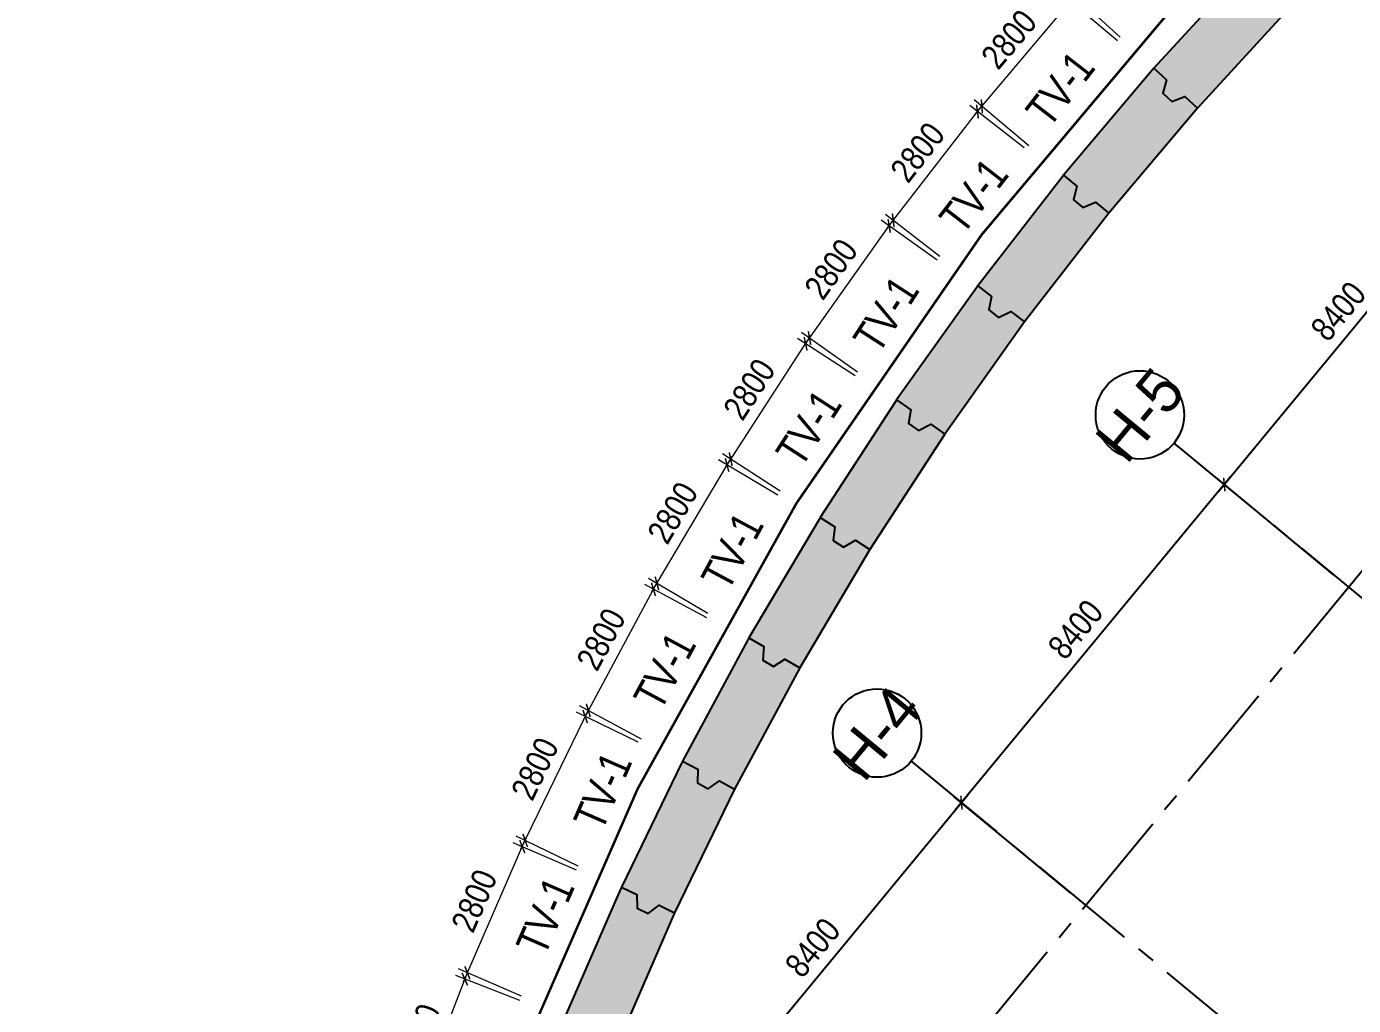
# Model space of a CAD drawing. Header units: millimetres. Extents: x 0 to 837459, y -815537 to -10000.
# Drawn here: x 497256 to 524261, y -710890 to -690963 of the extents above; entities that cross this region are included whole.
import ezdxf
from ezdxf.enums import TextEntityAlignment as Align

# ---------------------------------------------------------------- set-up
doc = ezdxf.new("R2010")
doc.units = ezdxf.units.MM
doc.header["$LTSCALE"] = 100
doc.header["$PDMODE"] = 32
doc.header["$PDSIZE"] = 2.5
for name, pattern in [('CENTER2', [1.125, 0.75, -0.125, 0.125, -0.125]), ('DASHDOT', [1, 0.5, -0.25, 0, -0.25]), ('DASHED', [4.5, 3, -1.5])]:
    doc.linetypes.add(name, pattern=pattern)
for name, color, linetype in [('A-GRID-SYM', 50, 'Continuous'), ('ccu11-Dim', 8, 'Continuous'), ('ccu11-Khuat', 9, 'DASHED'), ('ccu12-Hatch', 250, 'Continuous'), ('ccu12-Truc', 13, 'CENTER2'), ('KC-Betong', 6, 'Continuous'), ('Xref_ST_MBDV Cot vach 30.7.2022$0$Xref_ST_MBDV Cot vach 30.7.2022|Xref_ST_MBDV Cot vach 30.7.2022|Xref_ST_MBDV Cot vach 30.7.2022|Xref_ST_MBDV Cot vach 30.7.2022|A-CORE-OTLN', 2, 'Continuous'), ('Xref_ST_MBDV Cot vach 30.7.2022$0$Xref_ST_MBDV Cot vach 30.7.2022|Xref_ST_MBDV Cot vach 30.7.2022|Xref_ST_MBDV Cot vach 30.7.2022|Xref_ST_MBDV Cot vach 30.7.2022|ccu12-Thay', 7, 'Continuous')]:
    doc.layers.add(name, color=color, linetype=linetype)
doc.layers.add('ccu12-Tencaukien', color=9, linetype='Continuous', lineweight=15)
doc.styles.add('Arial', font='arial.ttf', dxfattribs={"width": 0.7})
doc.styles.add('Arial Narrow', font='ARIALN.TTF')
doc.styles.add('HBA-Text', font='GOTHIC.TTF')
doc.dimstyles.new('ccu12-200', dxfattribs={"dimscale": 200, "dimtxt": 2.5, "dimasz": 1, "dimexe": 1, "dimexo": 2, "dimgap": 1, "dimtad": 1, "dimdec": 0, "dimdsep": 46, "dimtxsty": 'Arial Narrow', "dimblk": 'ARCHTICK', "dimcen": -1, "dimdle": 1, "dimclrd": 256, "dimclre": 256, "dimclrt": 3, "dimadec": 0, "dimazin": 2, "dimtfac": 0.1, "dimtdec": 0, "dimtmove": 0, "dimatfit": 1, "dimldrblk": 'ARCHTICK', "dimfxl": 1, "dimtvp": 0.833333, "dimtolj": 1, "dimtzin": 12, "dimarcsym": 0})

# ---------------------------------------------------------------- blocks, each defined once
blk = doc.blocks.new('_ARCHTICK')
at = {"color": 0, "linetype": 'ByBlock', "const_width": 0.15}
blk.add_lwpolyline([(-0.5, -0.5), (0.5, 0.5)], dxfattribs=at)
blk = doc.blocks.new('*D231')
at = {"layer": 'ccu11-Dim', "lineweight": -2, "ltscale": 0.5, "transparency": 16777216}
for p, q in [((-107913, 115765), (-105750, 118123)), ((-104969, 117135), (-106032, 118111)), ((-106861, 115072), (-107925, 116047))]:
    blk.add_line(p, q, dxfattribs=at)
at = {"layer": 'Defpoints', "color": 0, "ltscale": 0.5, "transparency": 16777216}
for p in [(-105885, 117976), (-104674, 116865), (-106567, 114802)]:
    blk.add_point(p, dxfattribs=at)
at = {"layer": 'ccu11-Dim', "lineweight": -2, "ltscale": 0.5, "transparency": 16777216, "xscale": 200, "yscale": 200, "zscale": 200}
for p, rotation in [((-105885, 117976), 47.47316578395544), ((-107778, 115912), 227.4731657839555)]:
    blk.add_blockref('_ARCHTICK', p, dxfattribs=dict(at, rotation=rotation))
at = {"layer": 'ccu11-Dim', "color": 3, "ltscale": 0.5, "transparency": 16777216, "insert": (-107167, 117252), "char_height": 500, "attachment_point": 5, "rotation": 47.4732, "style": 'Arial Narrow', "bg_fill": 3, "box_fill_scale": 1.1, "bg_fill_color": 256, "bg_fill_true_color": 13158600, "bg_fill_transparency": 0}
blk.add_mtext('\\A1;2800', dxfattribs=at)
blk = doc.blocks.new('*D232')
at = {"layer": 'ccu11-Dim', "lineweight": -2, "ltscale": 0.5, "transparency": 16777216}
for p, q in [((-109804, 113513), (-107741, 115960)), ((-106913, 115000), (-108023, 115936)), ((-108718, 112859), (-109828, 113795))]:
    blk.add_line(p, q, dxfattribs=at)
at = {"layer": 'Defpoints', "color": 0, "ltscale": 0.5, "transparency": 16777216}
for p in [(-107870, 115807), (-106607, 114742), (-108412, 112601)]:
    blk.add_point(p, dxfattribs=at)
at = {"layer": 'ccu11-Dim', "lineweight": -2, "ltscale": 0.5, "transparency": 16777216, "xscale": 200, "yscale": 200, "zscale": 200}
for p, rotation in [((-107870, 115807), 49.8528189042506), ((-109675, 113666), 229.8528189042506)]:
    blk.add_blockref('_ARCHTICK', p, dxfattribs=dict(at, rotation=rotation))
at = {"layer": 'ccu11-Dim', "color": 3, "ltscale": 0.5, "transparency": 16777216, "insert": (-109121, 115030), "char_height": 500, "attachment_point": 5, "rotation": 49.8528, "style": 'Arial Narrow', "bg_fill": 3, "box_fill_scale": 1.1, "bg_fill_color": 256, "bg_fill_true_color": 13158600, "bg_fill_transparency": 0}
blk.add_mtext('\\A1;2800', dxfattribs=at)
blk = doc.blocks.new('*D233')
at = {"layer": 'ccu11-Dim', "lineweight": -2, "ltscale": 0.5, "transparency": 16777216}
for p, q in [((-111601, 111186), (-109642, 113716)), ((-108812, 112820), (-109922, 113680)), ((-110527, 110607), (-111637, 111467))]:
    blk.add_line(p, q, dxfattribs=at)
at = {"layer": 'Defpoints', "color": 0, "ltscale": 0.5, "transparency": 16777216}
for p in [(-109764, 113558), (-108496, 112575), (-110211, 110362)]:
    blk.add_point(p, dxfattribs=at)
at = {"layer": 'ccu11-Dim', "lineweight": -2, "ltscale": 0.5, "transparency": 16777216, "xscale": 200, "yscale": 200, "zscale": 200}
for p, rotation in [((-109764, 113558), 52.23231984197906), ((-111479, 111345), 232.2323198419791)]:
    blk.add_blockref('_ARCHTICK', p, dxfattribs=dict(at, rotation=rotation))
at = {"layer": 'ccu11-Dim', "color": 3, "ltscale": 0.5, "transparency": 16777216, "insert": (-110981, 112730), "char_height": 500, "attachment_point": 5, "rotation": 52.2323, "style": 'Arial Narrow', "bg_fill": 3, "box_fill_scale": 1.1, "bg_fill_color": 256, "bg_fill_true_color": 13158600, "bg_fill_transparency": 0}
blk.add_mtext('\\A1;2800', dxfattribs=at)
blk = doc.blocks.new('*D234')
at = {"layer": 'ccu11-Dim', "lineweight": -2, "ltscale": 0.5, "transparency": 16777216}
for p, q in [((-113298, 108785), (-111445, 111394)), ((-110583, 110536), (-111724, 111346)), ((-112204, 108253), (-113345, 109064))]:
    blk.add_line(p, q, dxfattribs=at)
at = {"layer": 'Defpoints', "color": 0, "ltscale": 0.5, "transparency": 16777216}
for p in [(-111561, 111231), (-110257, 110304), (-111878, 108021)]:
    blk.add_point(p, dxfattribs=at)
at = {"layer": 'ccu11-Dim', "lineweight": -2, "ltscale": 0.5, "transparency": 16777216, "xscale": 200, "yscale": 200, "zscale": 200}
for p, rotation in [((-111561, 111231), 54.61172365002067), ((-113182, 108948), 234.6117236500207)]:
    blk.add_blockref('_ARCHTICK', p, dxfattribs=dict(at, rotation=rotation))
at = {"layer": 'ccu11-Dim', "color": 3, "ltscale": 0.5, "transparency": 16777216, "insert": (-112743, 110353), "char_height": 500, "attachment_point": 5, "rotation": 54.6117, "style": 'Arial Narrow', "bg_fill": 3, "box_fill_scale": 1.1, "bg_fill_color": 256, "bg_fill_true_color": 13158600, "bg_fill_transparency": 0}
blk.add_mtext('\\A1;2800', dxfattribs=at)
blk = doc.blocks.new('*D235')
at = {"layer": 'ccu11-Dim', "lineweight": -2, "ltscale": 0.5, "transparency": 16777216}
for p, q in [((-114895, 106316), (-113152, 109000)), ((-112256, 108179), (-113429, 108941)), ((-113782, 105831), (-114954, 106593))]:
    blk.add_line(p, q, dxfattribs=at)
at = {"layer": 'Defpoints', "color": 0, "ltscale": 0.5, "transparency": 16777216}
for p in [(-113261, 108832), (-111921, 107961), (-113446, 105613)]:
    blk.add_point(p, dxfattribs=at)
at = {"layer": 'ccu11-Dim', "lineweight": -2, "ltscale": 0.5, "transparency": 16777216, "xscale": 200, "yscale": 200, "zscale": 200}
for p, rotation in [((-113261, 108832), 56.99134296693361), ((-114786, 106484), 236.9913429669336)]:
    blk.add_blockref('_ARCHTICK', p, dxfattribs=dict(at, rotation=rotation))
at = {"layer": 'ccu11-Dim', "color": 3, "ltscale": 0.5, "transparency": 16777216, "insert": (-114406, 107906), "char_height": 500, "attachment_point": 5, "rotation": 56.9913, "style": 'Arial Narrow', "bg_fill": 3, "box_fill_scale": 1.1, "bg_fill_color": 256, "bg_fill_true_color": 13158600, "bg_fill_transparency": 0}
blk.add_mtext('\\A1;2800', dxfattribs=at)
blk = doc.blocks.new('*D236')
at = {"layer": 'ccu11-Dim', "lineweight": -2, "ltscale": 0.5, "transparency": 16777216}
for p, q in [((-116389, 103783), (-114758, 106537)), ((-113826, 105752), (-115032, 106467)), ((-115252, 103343), (-116459, 104057))]:
    blk.add_line(p, q, dxfattribs=at)
at = {"layer": 'Defpoints', "color": 0, "ltscale": 0.5, "transparency": 16777216}
for p in [(-114860, 106365), (-113482, 105549), (-114908, 103139)]:
    blk.add_point(p, dxfattribs=at)
at = {"layer": 'ccu11-Dim', "lineweight": -2, "ltscale": 0.5, "transparency": 16777216, "xscale": 200, "yscale": 200, "zscale": 200}
for p, rotation in [((-114860, 106365), 59.37088192230762), ((-116287, 103955), 239.3708819223077)]:
    blk.add_blockref('_ARCHTICK', p, dxfattribs=dict(at, rotation=rotation))
at = {"layer": 'ccu11-Dim', "color": 3, "ltscale": 0.5, "transparency": 16777216, "insert": (-115965, 105392), "char_height": 500, "attachment_point": 5, "rotation": 59.3709, "style": 'Arial Narrow', "bg_fill": 3, "box_fill_scale": 1.1, "bg_fill_color": 256, "bg_fill_true_color": 13158600, "bg_fill_transparency": 0}
blk.add_mtext('\\A1;2800', dxfattribs=at)
blk = doc.blocks.new('*D237')
at = {"layer": 'ccu11-Dim', "lineweight": -2, "ltscale": 0.5, "transparency": 16777216}
for p, q in [((-117778, 101192), (-116264, 104011)), ((-115275, 103253), (-116534, 103929)), ((-116600, 100786), (-117860, 101463))]:
    blk.add_line(p, q, dxfattribs=at)
at = {"layer": 'Defpoints', "color": 0, "ltscale": 0.5, "transparency": 16777216}
for p in [(-116358, 103835), (-114923, 103063), (-116248, 100597)]:
    blk.add_point(p, dxfattribs=at)
at = {"layer": 'ccu11-Dim', "lineweight": -2, "ltscale": 0.5, "transparency": 16777216, "xscale": 200, "yscale": 200, "zscale": 200}
for p, rotation in [((-116358, 103835), 61.75042533523894), ((-117684, 101368), 241.7504253352389)]:
    blk.add_blockref('_ARCHTICK', p, dxfattribs=dict(at, rotation=rotation))
at = {"layer": 'ccu11-Dim', "color": 3, "ltscale": 0.5, "transparency": 16777216, "insert": (-117422, 102817), "char_height": 500, "attachment_point": 5, "rotation": 61.7504, "style": 'Arial Narrow', "bg_fill": 3, "box_fill_scale": 1.1, "bg_fill_color": 256, "bg_fill_true_color": 13158600, "bg_fill_transparency": 0}
blk.add_mtext('\\A1;2800', dxfattribs=at)
blk = doc.blocks.new('*D238')
at = {"layer": 'ccu11-Dim', "lineweight": -2, "ltscale": 0.5, "transparency": 16777216}
for p, q in [((-119056, 98544), (-117660, 101423)), ((-116668, 100720), (-117927, 101330)), ((-117890, 98200), (-119149, 98811))]:
    blk.add_line(p, q, dxfattribs=at)
at = {"layer": 'Defpoints', "color": 0, "ltscale": 0.5, "transparency": 16777216}
for p in [(-117747, 101243), (-116308, 100545), (-117530, 98026)]:
    blk.add_point(p, dxfattribs=at)
at = {"layer": 'ccu11-Dim', "lineweight": -2, "ltscale": 0.5, "transparency": 16777216, "xscale": 200, "yscale": 200, "zscale": 200}
for p, rotation in [((-117747, 101243), 64.1299724936742), ((-118969, 98724), 244.1299724936742)]:
    blk.add_blockref('_ARCHTICK', p, dxfattribs=dict(at, rotation=rotation))
at = {"layer": 'ccu11-Dim', "color": 3, "ltscale": 0.5, "transparency": 16777216, "insert": (-118768, 100182), "char_height": 500, "attachment_point": 5, "rotation": 64.13, "style": 'Arial Narrow', "bg_fill": 3, "box_fill_scale": 1.1, "bg_fill_color": 256, "bg_fill_true_color": 13158600, "bg_fill_transparency": 0}
blk.add_mtext('\\A1;2800', dxfattribs=at)
blk = doc.blocks.new('*D239')
at = {"layer": 'ccu11-Dim', "lineweight": -2, "ltscale": 0.5, "transparency": 16777216}
for p, q in [((-120224, 95845), (-118948, 98780)), ((-117927, 98118), (-119211, 98676)), ((-119043, 95550), (-120327, 96108))]:
    blk.add_line(p, q, dxfattribs=at)
at = {"layer": 'Defpoints', "color": 0, "ltscale": 0.5, "transparency": 16777216}
for p in [(-119028, 98596), (-117560, 97958), (-118676, 95390)]:
    blk.add_point(p, dxfattribs=at)
at = {"layer": 'ccu11-Dim', "lineweight": -2, "ltscale": 0.5, "transparency": 16777216, "xscale": 200, "yscale": 200, "zscale": 200}
for p, rotation in [((-119028, 98596), 66.50952205166426), ((-120144, 96028), 246.5095220516642)]:
    blk.add_blockref('_ARCHTICK', p, dxfattribs=dict(at, rotation=rotation))
at = {"layer": 'ccu11-Dim', "color": 3, "ltscale": 0.5, "transparency": 16777216, "insert": (-120003, 97494), "char_height": 500, "attachment_point": 5, "rotation": 66.5095, "style": 'Arial Narrow', "bg_fill": 3, "box_fill_scale": 1.1, "bg_fill_color": 256, "bg_fill_true_color": 13158600, "bg_fill_transparency": 0}
blk.add_mtext('\\A1;2800', dxfattribs=at)
blk = doc.blocks.new('*D240')
at = {"layer": 'ccu11-Dim', "lineweight": -2, "ltscale": 0.5, "transparency": 16777216}
for p, q in [((-121277, 93100), (-120124, 96085)), ((-119078, 95467), (-120383, 95970)), ((-120086, 92854), (-121392, 93358))]:
    blk.add_line(p, q, dxfattribs=at)
at = {"layer": 'Defpoints', "color": 0, "ltscale": 0.5, "transparency": 16777216}
for p in [(-120197, 95898), (-118705, 95322), (-119713, 92710)]:
    blk.add_point(p, dxfattribs=at)
at = {"layer": 'ccu11-Dim', "lineweight": -2, "ltscale": 0.5, "transparency": 16777216, "xscale": 200, "yscale": 200, "zscale": 200}
for p, rotation in [((-120197, 95898), 68.88907282016558), ((-121205, 93286), 248.8890728201656)]:
    blk.add_blockref('_ARCHTICK', p, dxfattribs=dict(at, rotation=rotation))
at = {"layer": 'ccu11-Dim', "color": 3, "ltscale": 0.5, "transparency": 16777216, "insert": (-121125, 94756), "char_height": 500, "attachment_point": 5, "rotation": 68.8891, "style": 'Arial Narrow', "bg_fill": 3, "box_fill_scale": 1.1, "bg_fill_color": 256, "bg_fill_true_color": 13158600, "bg_fill_transparency": 0}
blk.add_mtext('\\A1;2800', dxfattribs=at)
blk = doc.blocks.new('GRID-SYM-flat-214')
at = {"layer": 'A-GRID-SYM', "ltscale": 0.5}
blk.add_circle((0, 0), 900, dxfattribs=at)
at = {"layer": 'A-GRID-SYM', "style": 'HBA-Text'}
blk.add_attdef('GRID', text='', height=900, rotation=50.4488, dxfattribs=at).set_placement((0, 0), align=Align.MIDDLE_CENTER)
blk = doc.blocks.new('GRID-SYM-flat-215')
at = {"layer": 'A-GRID-SYM', "ltscale": 0.5}
blk.add_circle((0, 0), 900, dxfattribs=at)
at = {"layer": 'A-GRID-SYM', "style": 'HBA-Text'}
blk.add_attdef('GRID', text='', height=900, rotation=50.4488, dxfattribs=at).set_placement((0, 0), align=Align.MIDDLE_CENTER)
blk = doc.blocks.new('*D57')
at = {"layer": 'ccu11-Dim', "lineweight": -2, "ltscale": 0.5, "transparency": 16777216}
for p, q in [((7381, 48635), (1777, 41850)), ((9473, 46648), (7099, 48608)), ((4120, 40174), (1750, 42131))]:
    blk.add_line(p, q, dxfattribs=at)
at = {"layer": 'Defpoints', "color": 0, "ltscale": 0.5, "transparency": 16777216}
for p in [(9781, 46393, 0), (1905, 42004), (4429, 39919, 0)]:
    blk.add_point(p, dxfattribs=at)
at = {"layer": 'ccu11-Dim', "lineweight": -2, "ltscale": 0.5, "transparency": 16777216, "xscale": 200, "yscale": 200, "zscale": 200}
for p, rotation in [((7253, 48481), 50.44882678937908), ((1905, 42004), 230.4488267893791)]:
    blk.add_blockref('_ARCHTICK', p, dxfattribs=dict(at, rotation=rotation))
at = {"layer": 'ccu11-Dim', "color": 3, "ltscale": 0.5, "transparency": 16777216, "insert": (4228, 45532), "char_height": 500, "attachment_point": 5, "rotation": 50.4488, "style": 'Arial Narrow', "bg_fill": 3, "box_fill_scale": 1.1, "bg_fill_color": 256, "bg_fill_true_color": 13158600, "bg_fill_transparency": 0}
blk.add_mtext('\\A1;8400', dxfattribs=at)
blk = doc.blocks.new('*D58')
at = {"layer": 'ccu11-Dim', "lineweight": -2, "ltscale": 0.5, "transparency": 16777216}
for p, q in [((2032, 42158), (-3572, 35373)), ((4124, 40171), (1750, 42131)), ((-1229, 33697), (-3598, 35654))]:
    blk.add_line(p, q, dxfattribs=at)
at = {"layer": 'Defpoints', "color": 0, "ltscale": 0.5, "transparency": 16777216}
for p in [(4432, 39916, 0), (-3444, 35527), (-920, 33442, 0)]:
    blk.add_point(p, dxfattribs=at)
at = {"layer": 'ccu11-Dim', "lineweight": -2, "ltscale": 0.5, "transparency": 16777216, "xscale": 200, "yscale": 200, "zscale": 200}
for p, rotation in [((1905, 42004), 50.44882678937908), ((-3444, 35527), 230.4488267893791)]:
    blk.add_blockref('_ARCHTICK', p, dxfattribs=dict(at, rotation=rotation))
at = {"layer": 'ccu11-Dim', "color": 3, "ltscale": 0.5, "transparency": 16777216, "insert": (-1121, 39055), "char_height": 500, "attachment_point": 5, "rotation": 50.4488, "style": 'Arial Narrow', "bg_fill": 3, "box_fill_scale": 1.1, "bg_fill_color": 256, "bg_fill_true_color": 13158600, "bg_fill_transparency": 0}
blk.add_mtext('\\A1;8400', dxfattribs=at)
blk = doc.blocks.new('*D59')
at = {"layer": 'ccu11-Dim', "lineweight": -2, "ltscale": 0.5, "transparency": 16777216}
for p, q in [((-3317, 35681), (-8920, 28896)), ((-1225, 33694), (-3598, 35654)), ((-6577, 27220), (-8947, 29177))]:
    blk.add_line(p, q, dxfattribs=at)
at = {"layer": 'Defpoints', "color": 0, "ltscale": 0.5, "transparency": 16777216}
for p in [(-917, 33439, 0), (-8793, 29050), (-6269, 26965, 0)]:
    blk.add_point(p, dxfattribs=at)
at = {"layer": 'ccu11-Dim', "lineweight": -2, "ltscale": 0.5, "transparency": 16777216, "xscale": 200, "yscale": 200, "zscale": 200}
for p, rotation in [((-3444, 35527), 50.44882678937908), ((-8793, 29050), 230.4488267893791)]:
    blk.add_blockref('_ARCHTICK', p, dxfattribs=dict(at, rotation=rotation))
at = {"layer": 'ccu11-Dim', "color": 3, "ltscale": 0.5, "transparency": 16777216, "insert": (-6470, 32578), "char_height": 500, "attachment_point": 5, "rotation": 50.4488, "style": 'Arial Narrow', "bg_fill": 3, "box_fill_scale": 1.1, "bg_fill_color": 256, "bg_fill_true_color": 13158600, "bg_fill_transparency": 0}
blk.add_mtext('\\A1;8400', dxfattribs=at)
blk = doc.blocks.new('LUOI TRUC-NT2')
at = {"layer": 'ccu12-Truc', "ltscale": 30}
for p, q in [((881.5, 42848.6), (24023.1, 23737.4)), ((-4467.4, 36371.8), (18674.3, 17260.5))]:
    blk.add_line(p, q, dxfattribs=at)
at = {"layer": 'KC-Betong', "ltscale": 0.5}
for name, p, values in [('GRID-SYM-flat-215', (187.5, 43421.7), {'GRID': 'H-5'}), ('GRID-SYM-flat-214', (-5161.3, 36944.9), {'GRID': 'H-4'})]:
    blk.add_blockref(name, p, dxfattribs=at).add_auto_attribs(values)
at = {"layer": 'ccu11-Dim', "ltscale": 0.5}
dim = blk.add_linear_dim(base=(1904.6, 42003.7), p1=(9781, 46393.2, 0), p2=(4428.7, 39919.2, 0), angle=50.44883, dimstyle='ccu12-200', override={"dimfxl": 150, "dimtfill": 1}, dxfattribs=at)
dim.commit()
dim.dimension.update_dxf_attribs({"geometry": '*D57', "text_midpoint": (4227.9, 45532.1)})
dim = blk.add_linear_dim(base=(-3444.3, 35526.9), p1=(4432.1, 39916.4, 0), p2=(-920.2, 33442.3, 0), angle=50.44883, dimstyle='ccu12-200', override={"dimfxl": 150, "dimtfill": 1}, dxfattribs=at)
dim.commit()
dim.dimension.update_dxf_attribs({"geometry": '*D58', "text_midpoint": (-1120.9, 39055.2)})
dim = blk.add_linear_dim(base=(-8793.1, 29050), p1=(-916.7, 33439.5, 0), p2=(-6269, 26965.5, 0), angle=50.44883, dimstyle='ccu12-200', override={"dimfxl": 150, "dimtfill": 1}, dxfattribs=at)
dim.commit()
dim.dimension.update_dxf_attribs({"geometry": '*D59', "text_midpoint": (-6469.8, 32578.3)})
at = {"layer": 'ccu12-Truc', "ltscale": 30}
blk.add_line((-22470.9, 7339.7), (29702, 70515.4), dxfattribs=at)
blk = doc.blocks.new('220830_DWall Plan')
at = {"layer": 'Xref_ST_MBDV Cot vach 30.7.2022$0$Xref_ST_MBDV Cot vach 30.7.2022|Xref_ST_MBDV Cot vach 30.7.2022|Xref_ST_MBDV Cot vach 30.7.2022|Xref_ST_MBDV Cot vach 30.7.2022|ccu12-Thay', "ltscale": 10}
for points in [[(-106173, 114440.6), (-105915.2, 114204.1), (-105992.1, 113935.2), (-105807.7, 113766.1), (-105546.5, 113865.9), (-105288.6, 113629.4)], [(-108011.2, 112262.8), (-107743.8, 112037.3), (-107809.5, 111765.4), (-107618.3, 111604.1), (-107361.4, 111714.7), (-107093.9, 111489.1)], [(-109757.4, 110010.7), (-109480.9, 109796.4), (-109535.2, 109522.1), (-109337.5, 109368.9), (-109085.4, 109490), (-108808.8, 109275.7)], [(-111408.7, 107688), (-111123.5, 107485.4), (-111166.4, 107209), (-110962.4, 107064.1), (-110715.6, 107195.6), (-110430.4, 106993.1)], [(-112962, 105298.7), (-112668.6, 105108.1), (-112700, 104830.2), (-112490.2, 104693.9), (-112249.1, 104835.6), (-111955.7, 104645)], [(-114414.8, 102847), (-114113.8, 102668.8), (-114133.6, 102389.8), (-113918.4, 102262.3), (-113683.3, 102413.9), (-113382.2, 102235.7)], [(-115764.6, 100337.1), (-115456.4, 100171.5), (-115464.6, 99892), (-115244.3, 99773.6), (-115015.7, 99934.7), (-114707.5, 99769.1)], [(-117009, 97773.3), (-116694.2, 97620.7), (-116690.8, 97341), (-116465.7, 97231.9), (-116244, 97402.4), (-115929.2, 97249.7)]]:
    blk.add_lwpolyline(points, dxfattribs=at)
at = {"layer": 'ccu11-Dim', "ltscale": 0.5}
dim = blk.add_linear_dim(base=(-105884.9, 117975.7), p1=(-106566.6, 114801.6), p2=(-104674, 116865.1), angle=47.47317, dimstyle='ccu12-200', override={"dimzin": 0, "dimfxl": 150, "dimtfill": 1}, dxfattribs=at)
dim.commit()
dim.dimension.update_dxf_attribs({"geometry": '*D231', "text_midpoint": (-107166.7, 117251.7)})
dim = blk.add_linear_dim(base=(-107869.8, 115806.6), p1=(-108412.5, 112601.3), p2=(-106607.2, 114741.6), angle=49.85282, dimstyle='ccu12-200', override={"dimzin": 0, "dimfxl": 150, "dimtfill": 1}, dxfattribs=at)
dim.commit()
dim.dimension.update_dxf_attribs({"geometry": '*D232', "text_midpoint": (-109120.5, 115030)})
dim = blk.add_linear_dim(base=(-109764.1, 113557.9), p1=(-110210.8, 110361.9), p2=(-108495.9, 112575.3), angle=52.23232, dimstyle='ccu12-200', override={"dimzin": 0, "dimfxl": 150, "dimtfill": 1}, dxfattribs=at)
dim.commit()
dim.dimension.update_dxf_attribs({"geometry": '*D233', "text_midpoint": (-110981.5, 112730.1)})
dim = blk.add_linear_dim(base=(-111560.7, 111230.5), p1=(-111878.2, 108021.5), p2=(-110256.6, 110304.2), angle=54.61172, dimstyle='ccu12-200', override={"dimzin": 0, "dimfxl": 150, "dimtfill": 1}, dxfattribs=at)
dim.commit()
dim.dimension.update_dxf_attribs({"geometry": '*D234', "text_midpoint": (-112742.6, 110352.8)})
dim = blk.add_linear_dim(base=(-113261.1, 108832), p1=(-113446.2, 105613.2), p2=(-111920.8, 107961.3), angle=56.99134, dimstyle='ccu12-200', override={"dimzin": 0, "dimfxl": 150, "dimtfill": 1}, dxfattribs=at)
dim.commit()
dim.dimension.update_dxf_attribs({"geometry": '*D235', "text_midpoint": (-114405.6, 107906)})
dim = blk.add_linear_dim(base=(-114860.1, 106364.6), p1=(-114908.2, 103139.2), p2=(-113481.7, 105548.5), angle=59.37088, dimstyle='ccu12-200', override={"dimzin": 0, "dimfxl": 150, "dimtfill": 1}, dxfattribs=at)
dim.commit()
dim.dimension.update_dxf_attribs({"geometry": '*D236', "text_midpoint": (-115965.1, 105391.9)})
dim = blk.add_linear_dim(base=(-116358.3, 103834.7), p1=(-116247.8, 100596.7), p2=(-114922.5, 103063.3), angle=61.75043, dimstyle='ccu12-200', override={"dimzin": 0, "dimfxl": 150, "dimtfill": 1}, dxfattribs=at)
dim.commit()
dim.dimension.update_dxf_attribs({"geometry": '*D237', "text_midpoint": (-117422, 102816.9)})
dim = blk.add_linear_dim(base=(-117747.3, 101243.2), p1=(-117529.6, 98025.8), p2=(-116307.9, 100545.2), angle=64.12997, dimstyle='ccu12-200', override={"dimzin": 0, "dimfxl": 150, "dimtfill": 1}, dxfattribs=at)
dim.commit()
dim.dimension.update_dxf_attribs({"geometry": '*D238', "text_midpoint": (-118767.8, 100182.2)})
dim = blk.add_linear_dim(base=(-119027.9, 98596.5), p1=(-118675.9, 95390.4), p2=(-117559.8, 97958.4), angle=66.50952, dimstyle='ccu12-200', override={"dimzin": 0, "dimfxl": 150, "dimtfill": 1}, dxfattribs=at)
dim.commit()
dim.dimension.update_dxf_attribs({"geometry": '*D239', "text_midpoint": (-120003.5, 97494)})
dim = blk.add_linear_dim(base=(-120196.5, 95898.4), p1=(-119713.1, 92710.4), p2=(-118704.6, 95322.4), angle=68.88907, dimstyle='ccu12-200', override={"dimzin": 0, "dimfxl": 150, "dimtfill": 1}, dxfattribs=at)
dim.commit()
dim.dimension.update_dxf_attribs({"geometry": '*D240', "text_midpoint": (-121125.5, 94756.4)})
at = {"layer": 'ccu12-Hatch', "ltscale": 0.5}
h = blk.add_hatch(dxfattribs=at)
h.set_pattern_fill('VATLIEU04', color=256, scale=50, pattern_type=2)
h.set_pattern_definition([(50, (-626373.33, 223416.3), (358.63009, -31.37607), [37.5, -412.5]), (355, (-626373.33, 223416.3), (-69.37567, 376.09607), [30, -330]), (100.4514, (-626343.45, 223413.7), (289.25469, 344.71977), [31.8701, -350.57106]), (46.1842, (-626373.33, 223516.3), (533.62052, -82.7595), [56.25, -618.75]), (96.6356, (-626328.87, 223509.4), (467.33135, 487.05894), [47.80514, -525.8565]), (351.1842, (-626373.33, 223516.3), (467.33097, 487.0593), [45, -495]), (21, (-626323.33, 223491.3), (298.45353, -201.30945), [37.5, -412.5]), (326, (-626323.33, 223491.3), (121.65767, 362.57502), [30, -330]), (71.4514, (-626298.46, 223474.54), (420.11131, 161.26525), [31.8701, -350.57106]), (37.5, (-626373.33, 223416.31), (6.079928, 166.446927), [0, -326, 0, -335, 0, -331.25]), (7.5, (-626373.33, 223416.31), (131.53477, 197.205856), [0, -191, 0, -318.5, 0, -126.25]), (327.5, (-626484.83, 223416.31), (266.911218, -11.277436), [0, -125, 0, -390, 0, -517.5]), (317.5, (-626534.83, 223416.31), (291.593085, 50.05249), [0, -162.5, 0, -259, 0, -367.5]), (45, (-626373.33, 223416.31), (-150.26019, 150.26019), []), (45, (-626373.33, 223477.56), (-150.26019, 150.26019), [])])
h.paths.add_polyline_path([(-122510.4, 58795.4), (-122033.7, 56036.3), (-122025.8, 55995.6), (-121435.2, 53258.6), (-121425.6, 53218.3), (-120722.3, 50508.1), (-120711, 50468.2), (-119896.1, 47789.5), (-119883.2, 47750.1), (-118958, 45107.4), (-118943.5, 45068.6), (-117909.8, 42466.4), (-117893.7, 42428.3), (-116753.1, 39871.1), (-116735.4, 39833.7), (-115489.9, 37325.9), (-115470.4, 37288.7), (-113949.2, 34524), (-113926.1, 34484.2), (-112465, 32095.7), (-112442.4, 32060.3), (-110882.3, 29735.2), (-110858.5, 29701.3), (-109203.6, 27442.8), (-109178.4, 27409.9), (-107431.4, 25221.8), (-107404.9, 25189.9), (-105568.8, 23076), (-105541, 23045.3), (-103618.9, 21009.2), (-103589.9, 20979.7), (-101585.2, 19024.9), (-101555, 18996.6), (-99471.1, 17126.5), (-99439.7, 17099.4), (-97280.2, 15317.2), (-97247.7, 15291.5), (-95016.3, 13600.1), (-94982.8, 13575.8), (-92683.3, 11978.3), (-92648.8, 11955.3), (-90285.1, 10454.4), (-90249.7, 10432.9), (-87825.9, 9031.1), (-87789.6, 9011.1), (-85309.8, 7710.8), (-85272.8, 7692.3), (-82741.3, 6495.8), (-82703.5, 6478.9), (-80124.7, 5388.2), (-80086.2, 5372.8), (-77464.5, 4389.8), (-77425.4, 4376.1), (-74765.2, 3502.4), (-74725.6, 3490.3), (-72031.5, 2727.6), (-71991.4, 2717.1), (-69268, 2066.5), (-69227.6, 2057.8), (-66479.6, 1520.5), (-66438.8, 1513.4), (-63670.9, 1090.4), (-63637.2, 1085.8), (-60856.6, 757.2), (-60844.4, 755.8), (-41353.3, -1307), (0, 0), (5993.1, 7667.3), (-23501.3, 144497.8), (-27624.7, 160190.9), (-41845.5, 164209.2), (-48082.3, 159482.1), (-71537, 141587.6), (-77499.2, 137277.8), (-78971.4, 133992.6), (-83075.5, 131026), (-86656.7, 130658.3), (-88925.9, 129018), (-91195.2, 127377.7), (-93464.4, 125737.4), (-93470.8, 125732.8), (-95729.2, 124077.6), (-95757.8, 124056), (-97965.7, 122333.9), (-98004.3, 122302.4), (-100138.8, 120490.2), (-100176.1, 120457.1), (-102233.4, 118557.8), (-102269.3, 118523.2), (-104245.9, 116540.1), (-104280.4, 116504.1), (-106173, 114440.6), (-106205.9, 114403.1), (-108011.2, 112262.8), (-108042.5, 112224.1), (-109757.4, 110010.7), (-109787.1, 109970.7), (-111408.7, 107688), (-111436.7, 107646.8), (-112962, 105298.7), (-112988.3, 105256.4), (-114414.8, 102847), (-114439.3, 102803.6), (-115764.6, 100337.1), (-115787.3, 100292.7), (-117009, 97773.3), (-117029.8, 97728.1), (-118145.9, 95160.1), (-118164.8, 95114), (-119173.3, 92501.9), (-119190.2, 92455.1), (-120089.4, 89803.4), (-120104.4, 89755.9), (-120892.7, 87069.1), (-120905.8, 87021), (-121581.8, 84303.9), (-121592.9, 84255.3), (-122155.5, 81512.4), (-122164.5, 81463.4), (-122612.8, 78699.5), (-122619.8, 78650.1), (-122952.9, 75870), (-122957.9, 75820.4), (-123175.3, 73028.9), (-123178.2, 72978.7), (-123278.4, 70180.4), (-123279.1, 70131.9), (-123266, 67331.9), (-123264.7, 67281.1), (-123132.9, 64484.2), (-123130.1, 64443.1), (-122883.3, 61654), (-122878.8, 61612.8), (-122516.6, 58836.3)])
h.paths.add_polyline_path([(-24474.2, 144265.3), (-28446.7, 159384), (-41638.3, 163111.5), (-47477, 158686.1), (-70940.7, 140784.7), (-76696.2, 136624.4), (-78168.4, 133339.2), (-82706.9, 130058.6), (-86288, 129690.9), (-88340.1, 128207.6), (-88223, 128045.5), (-90492.2, 126405.2), (-92761.4, 124764.9), (-95019.8, 123109.7), (-97227.7, 121387.7), (-99362.1, 119575.4), (-101419.4, 117676.1), (-103396, 115692.9), (-105288.6, 113629.4), (-107093.9, 111489.1), (-108808.8, 109275.7), (-110430.4, 106993.1), (-111955.7, 104645), (-113382.2, 102235.7), (-114707.5, 99769.1), (-115929.2, 97249.7), (-117045.3, 94681.8), (-118053.8, 92069.7), (-118953, 89418), (-119741.3, 86731.3), (-120417.3, 84014.1), (-120980, 81271.2), (-121428.3, 78507.4), (-121761.5, 75727.3), (-121978.9, 72935.7), (-122079.1, 70137.5), (-122066, 67337.5), (-121934.3, 64540.6), (-122134, 64531.2), (-121887.2, 61742.1), (-121525, 58965.6), (-121048.3, 56206.5), (-120457.7, 53469.5), (-119754.3, 50759.3), (-118939.4, 48080.5), (-118014.2, 45437.8), (-116980.4, 42835.6), (-115839.8, 40278.5), (-114594.3, 37770.7), (-113073.1, 35006), (-111612, 32617.5), (-110051.9, 30292.4), (-108396.9, 28033.8), (-106649.9, 25845.7), (-104813.8, 23731.8), (-102891.7, 21695.7), (-100887.1, 19740.8), (-98803.2, 17870.7), (-96643.7, 16088.4), (-94412.2, 14397.1), (-92112.7, 12799.5), (-89749, 11298.5), (-87325.2, 9896.7), (-84845.4, 8596.4), (-82314, 7399.9), (-79735.1, 6309.2), (-77113.4, 5326.2), (-74453.2, 4452.5), (-71759.1, 3689.8), (-69035.7, 3039.2), (-66287.7, 2501.9), (-63519.8, 2078.9), (-60739.2, 1750.2), (-41316.3, -305.3), (-499.5, 984.7), (4916.9, 7914.3)], flags=16)
at = {"layer": 'ccu11-Khuat', "color": 1, "linetype": 'DASHDOT', "ltscale": 18, "const_width": 50}
blk.add_lwpolyline([(-28510.9, 165727.9), (-36919.6, 168632.9), (-48415.2, 159919.9), (-71865, 142029.1), (-95482.1, 124957.6, 0.6850113), (-62162.5, 342.2), (-41373.6, -1857.9), (274.8, -541.6), (6585, 7531.5), (-22966.3, 144625.7)], format="xyb", close=True, dxfattribs=at)
at = {"layer": 'Xref_ST_MBDV Cot vach 30.7.2022$0$Xref_ST_MBDV Cot vach 30.7.2022|Xref_ST_MBDV Cot vach 30.7.2022|Xref_ST_MBDV Cot vach 30.7.2022|Xref_ST_MBDV Cot vach 30.7.2022|A-CORE-OTLN', "color": 6}
for points in [[(-104280.4, 116504.1), (-106173, 114440.6), (-106205.9, 114403.1), (-108011.2, 112262.8), (-108042.5, 112224.1), (-109757.4, 110010.7), (-109787.1, 109970.7), (-111408.7, 107688), (-111436.7, 107646.8), (-112962, 105298.7), (-112988.3, 105256.4), (-114414.8, 102847), (-114439.3, 102803.6), (-115764.6, 100337.1), (-115787.3, 100292.7), (-117009, 97773.3), (-117029.8, 97728.1), (-118145.9, 95160.1)], [(-103396, 115692.9), (-105288.6, 113629.4), (-107093.9, 111489.1), (-108808.8, 109275.7), (-110430.4, 106993.1), (-111955.7, 104645), (-113382.2, 102235.7), (-114707.5, 99769.1), (-115929.2, 97249.7), (-117045.3, 94681.8), (-118053.8, 92069.7), (-118953, 89418), (-119741.3, 86731.3), (-120417.3, 84014.1), (-120980, 81271.2), (-121428.3, 78507.4), (-121761.5, 75727.3)]]:
    blk.add_lwpolyline(points, dxfattribs=at)
at = {"layer": 'ccu11-Dim'}
blk.add_blockref('LUOI TRUC-NT2', (-106646, 63962.7), dxfattribs=at)
at = {"layer": 'ccu12-Tencaukien', "color": 2, "style": 'Arial', "width": 0.8}
for rotation, p in [(52.22489, (-107822.7, 113823.3)), (52.22489, (-109582.8, 111646.4)), (57.1647, (-111351.7, 109259.6)), (57.1647, (-112925.1, 106944.2)), (61.75043, (-114467.2, 104461.2)), (61.75043, (-115843.1, 102023.3)), (66.45249, (-117093.3, 99602.4)), (66.45249, (-118262.2, 97058.7))]:
    blk.add_text('TV-1', height=650, rotation=rotation, dxfattribs=at).set_placement(p, align=Align.CENTER)

msp = doc.modelspace()

# ---------------------------------------------------------------- block references
at = {"layer": 'ccu12-Tencaukien'}
msp.add_blockref('220830_DWall Plan', (626373, -806253), dxfattribs=at)

doc.saveas('drawing.dxf')
